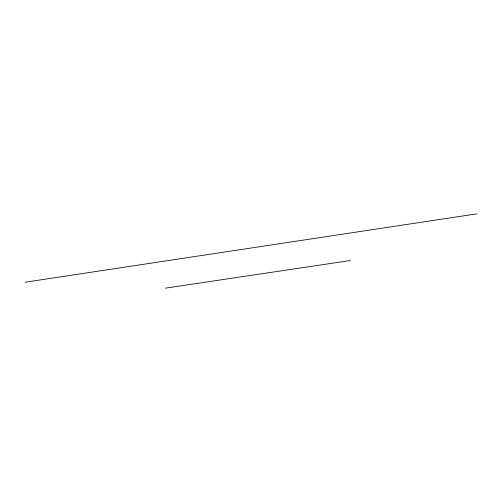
<?xml version="1.0" encoding="UTF-8"?>
<svg xmlns="http://www.w3.org/2000/svg" width="502" height="502" viewBox="0 0 502 502"><rect width="100%" height="100%" fill="white"/><g stroke="black" fill="none" stroke-linecap="round" stroke-linejoin="round"><path stroke-width="0.75" d="M25.1 282.231L476.9 213.833M165.334 288.167L350.484 260.5"/></g></svg>
